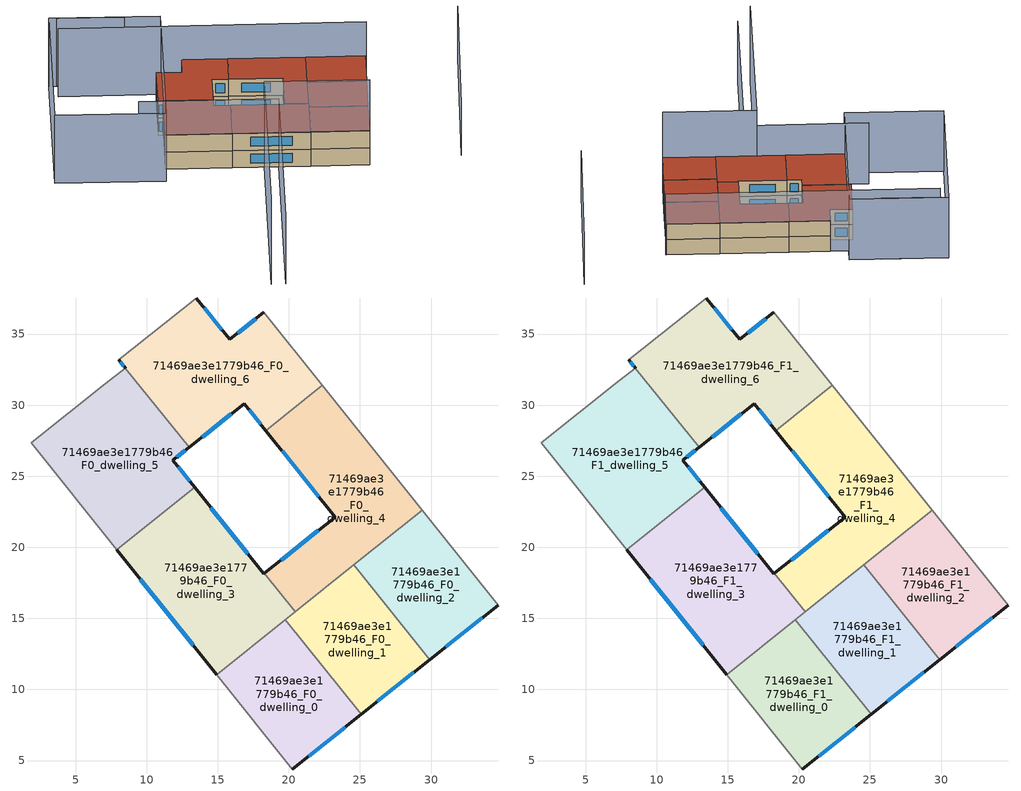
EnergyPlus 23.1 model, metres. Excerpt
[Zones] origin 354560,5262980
71469ae3e1779b46_F0_dwelling_0
 floor ground (EU_floor_Construction): 19.75,14.92 25.09,8.26 20.25,4.41 14.93,11.05 z0
 wall outside (EU_wall_Construction): 20.25,4.41 25.09,8.26 z0:3
 wall to 71469ae3e1779b46_F0_dwelling_1 (EU_wall_Construction): 25.09,8.26 19.75,14.92 z0:3
 wall adiabatic (EU_wall_Construction): 14.93,11.05 20.25,4.41 z0:3
 wall to 71469ae3e1779b46_F0_dwelling_3 (EU_wall_Construction): 19.75,14.92 14.93,11.05 z0:3
 window (EU_Window_Construction): 21.39,5.31 23.95,7.35 z0.7:2.3
71469ae3e1779b46_F0_dwelling_1
 floor ground (EU_floor_Construction): 24.57,18.77 29.91,12.1 25.09,8.26 19.75,14.92 z0
 wall outside (EU_wall_Construction): 25.09,8.26 29.91,12.1 z0:3
 wall to 71469ae3e1779b46_F0_dwelling_2 (EU_wall_Construction): 29.91,12.1 24.57,18.77 z0:3
 wall to 71469ae3e1779b46_F0_dwelling_4 (EU_wall_Construction): 24.57,18.77 20.44,15.47 z0:3
 wall to 71469ae3e1779b46_F0_dwelling_3 (EU_wall_Construction): 20.44,15.47 19.75,14.92 z0:3
 window (EU_Window_Construction): 26.22,9.16 28.78,11.2 z0.7:2.3
71469ae3e1779b46_F0_dwelling_2
 floor ground (EU_floor_Construction): 29.37,22.62 34.73,15.93 29.91,12.1 24.57,18.77 z0
 wall outside (EU_wall_Construction): 29.91,12.1 34.73,15.93 z0:3
 wall adiabatic (EU_wall_Construction): 34.73,15.93 29.37,22.62 z0:3
 wall to 71469ae3e1779b46_F0_dwelling_4 (EU_wall_Construction): 29.37,22.62 24.57,18.77 z0:3
 window (EU_Window_Construction): 31.04,13 33.6,15.03 z0.7:2.3
71469ae3e1779b46_F0_dwelling_3
 floor ground (EU_floor_Construction): 18.28,18.16 20.44,15.47 14.93,11.05 7.91,19.82 13.38,24.21 18.25,18.13 z0
 wall outside (EU_wall_Construction): 18.28,18.16 18.25,18.13 13.38,24.21 / 7.91,19.82 14.93,11.05 z0:3
 wall to 71469ae3e1779b46_F0_dwelling_4 (EU_wall_Construction): 20.44,15.47 18.28,18.16 z0:3
 wall to 71469ae3e1779b46_F0_dwelling_5 (EU_wall_Construction): 13.38,24.21 7.91,19.82 z0:3
 window (EU_Window_Construction): 17.11,19.56 14.52,22.78 / 9.55,17.76 13.28,13.11 z0.7:2.3
71469ae3e1779b46_F0_dwelling_4
 floor ground (EU_floor_Construction): 22.35,31.39 29.37,22.62 20.44,15.47 18.28,18.16 23.25,22.12 18.38,28.21 z0
 wall outside (EU_wall_Construction): 18.38,28.21 23.25,22.12 18.28,18.16 z0:3
 wall to 71469ae3e1779b46_F0_dwelling_6 (EU_wall_Construction): 22.35,31.39 18.38,28.21 z0:3
 wall adiabatic (EU_wall_Construction): 29.37,22.62 22.35,31.39 z0:3
 window (EU_Window_Construction): 19.52,26.78 22.11,23.55 / 22.09,21.19 19.45,19.09 z0.7:2.3
71469ae3e1779b46_F0_dwelling_5
 floor ground (EU_floor_Construction): 8.51,32.61 12.98,27.03 11.85,26.12 13.38,24.21 7.91,19.82 1.89,27.34 7.1,31.49 z0
 wall outside (EU_wall_Construction): 13.38,24.21 11.85,26.12 12.98,27.03 z0:3
 wall adiabatic (EU_wall_Construction): 8.51,32.61 7.1,31.49 1.89,27.34 7.91,19.82 z0:3
 wall to 71469ae3e1779b46_F0_dwelling_6 (EU_wall_Construction): 12.98,27.03 8.51,32.61 z0:3
 window (EU_Window_Construction): 12.11,26.33 12.72,26.81 / 13.02,24.66 12.21,25.67 z0.7:2.3
71469ae3e1779b46_F0_dwelling_6
 floor ground (EU_floor_Construction): 18.24,36.52 22.35,31.39 18.38,28.21 16.86,30.11 12.98,27.03 8.05,33.19 13.5,37.53 15.84,34.62 z0
 wall outside (EU_wall_Construction): 12.98,27.03 16.86,30.11 18.38,28.21 / 18.24,36.52 15.84,34.62 13.5,37.53 / 8.05,33.19 8.51,32.61 z0:3
 wall adiabatic (EU_wall_Construction): 13.5,37.53 8.05,33.19 / 22.35,31.39 18.24,36.52 z0:3
 window (EU_Window_Construction): 17.22,29.67 18.02,28.66 / 13.89,27.75 15.95,29.39 / 15.29,35.3 14.05,36.85 / 17.68,36.07 16.4,35.06 / 8.16,33.05 8.4,32.75 z0.7:2.3
71469ae3e1779b46_F1_dwelling_0
 floor to 71469ae3e1779b46_F0_dwelling_0 (EU_floor_Construction): 19.75,14.92 25.09,8.26 20.25,4.41 14.93,11.05 z3
 wall outside (EU_wall_Construction): 20.25,4.41 25.09,8.26 z3:6
 wall to 71469ae3e1779b46_F1_dwelling_1 (EU_wall_Construction): 25.09,8.26 19.75,14.92 z3:6
 wall adiabatic (EU_wall_Construction): 14.93,11.05 20.25,4.41 z3:6
 wall to 71469ae3e1779b46_F1_dwelling_3 (EU_wall_Construction): 19.75,14.92 14.93,11.05 z3:6
 window (EU_Window_Construction): 21.39,5.31 23.95,7.35 z3.7:5.3
 roof outside (EU_roof_Construction): 25.09,8.26 19.75,14.92 14.93,11.05 20.25,4.41 z6
71469ae3e1779b46_F1_dwelling_1
 floor to 71469ae3e1779b46_F0_dwelling_1 (EU_floor_Construction): 24.57,18.77 29.91,12.1 25.09,8.26 19.75,14.92 z3
 wall outside (EU_wall_Construction): 25.09,8.26 29.91,12.1 z3:6
 wall to 71469ae3e1779b46_F1_dwelling_2 (EU_wall_Construction): 29.91,12.1 24.57,18.77 z3:6
 wall to 71469ae3e1779b46_F1_dwelling_4 (EU_wall_Construction): 24.57,18.77 20.44,15.47 z3:6
 wall to 71469ae3e1779b46_F1_dwelling_3 (EU_wall_Construction): 20.44,15.47 19.75,14.92 z3:6
 window (EU_Window_Construction): 26.22,9.16 28.78,11.2 z3.7:5.3
 roof outside (EU_roof_Construction): 29.91,12.1 24.57,18.77 19.75,14.92 25.09,8.26 z6
71469ae3e1779b46_F1_dwelling_2
 floor to 71469ae3e1779b46_F0_dwelling_2 (EU_floor_Construction): 29.37,22.62 34.73,15.93 29.91,12.1 24.57,18.77 z3
 wall outside (EU_wall_Construction): 29.91,12.1 34.73,15.93 z3:6
 wall adiabatic (EU_wall_Construction): 34.73,15.93 29.37,22.62 z3:6
 wall to 71469ae3e1779b46_F1_dwelling_4 (EU_wall_Construction): 29.37,22.62 24.57,18.77 z3:6
 window (EU_Window_Construction): 31.04,13 33.6,15.03 z3.7:5.3
 roof outside (EU_roof_Construction): 34.73,15.93 29.37,22.62 24.57,18.77 29.91,12.1 z6
71469ae3e1779b46_F1_dwelling_3
 floor to 71469ae3e1779b46_F0_dwelling_3 (EU_floor_Construction): 18.28,18.16 20.44,15.47 14.93,11.05 7.91,19.82 13.38,24.21 18.25,18.13 z3
 wall outside (EU_wall_Construction): 18.28,18.16 18.25,18.13 13.38,24.21 / 7.91,19.82 14.93,11.05 z3:6
 wall to 71469ae3e1779b46_F1_dwelling_4 (EU_wall_Construction): 20.44,15.47 18.28,18.16 z3:6
 wall to 71469ae3e1779b46_F1_dwelling_5 (EU_wall_Construction): 13.38,24.21 7.91,19.82 z3:6
 window (EU_Window_Construction): 17.11,19.56 14.52,22.78 / 9.55,17.76 13.28,13.11 z3.7:5.3
 roof outside (EU_roof_Construction): 20.44,15.47 18.28,18.16 18.25,18.13 13.38,24.21 7.91,19.82 14.93,11.05 z6
71469ae3e1779b46_F1_dwelling_4
 floor to 71469ae3e1779b46_F0_dwelling_4 (EU_floor_Construction): 22.35,31.39 29.37,22.62 20.44,15.47 18.28,18.16 23.25,22.12 18.38,28.21 z3
 wall outside (EU_wall_Construction): 18.38,28.21 23.25,22.12 18.28,18.16 z3:6
 wall to 71469ae3e1779b46_F1_dwelling_6 (EU_wall_Construction): 22.35,31.39 18.38,28.21 z3:6
 wall adiabatic (EU_wall_Construction): 29.37,22.62 22.35,31.39 z3:6
 window (EU_Window_Construction): 19.52,26.78 22.11,23.55 / 22.09,21.19 19.45,19.09 z3.7:5.3
 roof outside (EU_roof_Construction): 29.37,22.62 22.35,31.39 18.38,28.21 23.25,22.12 18.28,18.16 20.44,15.47 z6
71469ae3e1779b46_F1_dwelling_5
 floor to 71469ae3e1779b46_F0_dwelling_5 (EU_floor_Construction): 8.51,32.61 12.98,27.03 11.85,26.12 13.38,24.21 7.91,19.82 1.89,27.34 7.1,31.49 z3
 wall outside (EU_wall_Construction): 13.38,24.21 11.85,26.12 12.98,27.03 z3:6
 wall adiabatic (EU_wall_Construction): 8.51,32.61 7.1,31.49 1.89,27.34 7.91,19.82 z3:6
 wall to 71469ae3e1779b46_F1_dwelling_6 (EU_wall_Construction): 12.98,27.03 8.51,32.61 z3:6
 window (EU_Window_Construction): 12.11,26.33 12.72,26.81 / 13.02,24.66 12.21,25.67 z3.7:5.3
 roof outside (EU_roof_Construction): 13.38,24.21 11.85,26.12 12.98,27.03 8.51,32.61 7.1,31.49 1.89,27.34 7.91,19.82 z6
71469ae3e1779b46_F1_dwelling_6
 floor to 71469ae3e1779b46_F0_dwelling_6 (EU_floor_Construction): 18.24,36.52 22.35,31.39 18.38,28.21 16.86,30.11 12.98,27.03 8.05,33.19 13.5,37.53 15.84,34.62 z3
 wall outside (EU_wall_Construction): 12.98,27.03 16.86,30.11 18.38,28.21 / 18.24,36.52 15.84,34.62 13.5,37.53 / 8.05,33.19 8.51,32.61 z3:6
 wall adiabatic (EU_wall_Construction): 13.5,37.53 8.05,33.19 / 22.35,31.39 18.24,36.52 z3:6
 window (EU_Window_Construction): 17.22,29.67 18.02,28.66 / 13.89,27.75 15.95,29.39 / 15.29,35.3 14.05,36.85 / 17.68,36.07 16.4,35.06 / 8.16,33.05 8.4,32.75 z3.7:5.3
 roof outside (EU_roof_Construction): 18.38,28.21 22.35,31.39 18.24,36.52 15.84,34.62 13.5,37.53 8.05,33.19 12.98,27.03 16.86,30.11 z6
shading: 29.92,-4.76 49.12,10.11 z0:9; -11.84,-1.76 10.81,16.27 / 10.81,16.27 20.25,4.41 z0:15; -0.49,30.37 12.03,14.64 / 12.03,14.64 -10.62,-3.38 / 34.8,15.84 7.13,50.38 / 15.11,44.43 9.07,52.02 / 18.33,40.44 -0.42,25.5 / -0.42,25.5 -10.4,38.03 / -10.4,38.03 8.35,52.96 / 8.35,52.96 18.33,40.44 z0:12
[Building]
EU S2 Campaign: North Axis=0; Terrain=City; Solar Distribution=FullExterior
[Site:Location]
Budapest.Ferenc.Liszt.Intl.AP: Latitude=47.437; Longitude=19.256; Time Zone=1; Elevation=185
[SizingPeriod:WeatherFileDays]
AnnualSizingPeriod: Begin Month=1; Begin Day of Month=1; End Month=12; End Day of Month=31; Day of Week for Start Day=Monday; Use Weather File Daylight Saving Period=No; Use Weather File Rain and Snow Indicators=No
[MATERIAL]
EU_InternalMass_Material: Roughness=MediumRough; Thickness=0.1; Conductivity=1; Density=1800; Specific Heat=900; Thermal Absorptance=0.9; Solar Absorptance=0.7; Visible Absorptance=0.7
[MATERIAL:NOMASS] Roughness=MediumRough; Thermal Absorptance=0.9; Solar Absorptance=0.7; Visible Absorptance=0.7
Name | Thermal Resistance
EU_wall_NoMass | 0.832559
EU_roof_NoMass | 1.39638
EU_floor_NoMass | 0.872794
[WINDOWMATERIAL:SIMPLEGLAZINGSYSTEM]
EU_Window_SimpleGlazing: UFactor=2.79869; Solar Heat Gain Coefficient=0.75; Visible Transmittance=0.75
[CONSTRUCTION]
EU_wall_Construction: EU_wall_NoMass
EU_roof_Construction: EU_roof_NoMass
EU_floor_Construction: EU_floor_NoMass
EU_Window_Construction: EU_Window_SimpleGlazing
EU_InternalMass_Construction: EU_InternalMass_Material
[ZONE] Type=1; Multiplier=1; Ceiling Height=autocalculate; Floor Area=autocalculate; Part of Total Floor Area=Yes
Name | Volume
71469ae3e1779b46_F0_dwelling_0; 71469ae3e1779b46_F1_dwelling_0 | 158.022
71469ae3e1779b46_F0_dwelling_1; 71469ae3e1779b46_F1_dwelling_1 | 158.009
71469ae3e1779b46_F0_dwelling_2; 71469ae3e1779b46_F1_dwelling_2 | 158
71469ae3e1779b46_F0_dwelling_3; 71469ae3e1779b46_F1_dwelling_3 | 237.012
71469ae3e1779b46_F0_dwelling_4; 71469ae3e1779b46_F1_dwelling_4 | 237.015
71469ae3e1779b46_F0_dwelling_5; 71469ae3e1779b46_F1_dwelling_5 | 233.633
71469ae3e1779b46_F0_dwelling_6; 71469ae3e1779b46_F1_dwelling_6 | 240.374
[INTERNALMASS] Construction=EU_InternalMass_Construction
Name | Zone or ZoneList | Surface Area
71469ae3e1779b46_F0_dwelling_0_EU_InternalMass | 71469ae3e1779b46_F0_dwelling_0 | 52.674
71469ae3e1779b46_F0_dwelling_1_EU_InternalMass | 71469ae3e1779b46_F0_dwelling_1 | 52.6697
71469ae3e1779b46_F0_dwelling_2_EU_InternalMass | 71469ae3e1779b46_F0_dwelling_2 | 52.6667
71469ae3e1779b46_F0_dwelling_3_EU_InternalMass | 71469ae3e1779b46_F0_dwelling_3 | 79.0038
71469ae3e1779b46_F0_dwelling_4_EU_InternalMass | 71469ae3e1779b46_F0_dwelling_4 | 79.0051
71469ae3e1779b46_F0_dwelling_5_EU_InternalMass | 71469ae3e1779b46_F0_dwelling_5 | 77.8776
71469ae3e1779b46_F0_dwelling_6_EU_InternalMass | 71469ae3e1779b46_F0_dwelling_6 | 80.1269
71469ae3e1779b46_F1_dwelling_0_EU_InternalMass | 71469ae3e1779b46_F1_dwelling_0 | 52.674
71469ae3e1779b46_F1_dwelling_1_EU_InternalMass | 71469ae3e1779b46_F1_dwelling_1 | 52.6697
71469ae3e1779b46_F1_dwelling_2_EU_InternalMass | 71469ae3e1779b46_F1_dwelling_2 | 52.6667
71469ae3e1779b46_F1_dwelling_3_EU_InternalMass | 71469ae3e1779b46_F1_dwelling_3 | 79.0038
71469ae3e1779b46_F1_dwelling_4_EU_InternalMass | 71469ae3e1779b46_F1_dwelling_4 | 79.0051
71469ae3e1779b46_F1_dwelling_5_EU_InternalMass | 71469ae3e1779b46_F1_dwelling_5 | 77.8776
71469ae3e1779b46_F1_dwelling_6_EU_InternalMass | 71469ae3e1779b46_F1_dwelling_6 | 80.1269
[OTHEREQUIPMENT] Fuel Type=Electricity; Design Level Calculation Method=Watts/Area; Power per Zone Floor Area=1; Fraction Latent=0; Fraction Radiant=0; Fraction Lost=0; Carbon Dioxide Generation Rate=0; EndUse Subcategory=EU_Step8_InternalGains
Name | Zone or ZoneList or Space or SpaceList | Schedule
EU_Step8_InternalGain_71469ae3e1779b46_F0_dwelling_0_f000 | 71469ae3e1779b46_F0_dwelling_0 | EU_Step8_GainSchedule_71469ae3e1779b46_F0_dwelling_0_f000
EU_Step8_InternalGain_71469ae3e1779b46_F0_dwelling_1_f000 | 71469ae3e1779b46_F0_dwelling_1 | EU_Step8_GainSchedule_71469ae3e1779b46_F0_dwelling_1_f000
EU_Step8_InternalGain_71469ae3e1779b46_F0_dwelling_2_f000 | 71469ae3e1779b46_F0_dwelling_2 | EU_Step8_GainSchedule_71469ae3e1779b46_F0_dwelling_2_f000
EU_Step8_InternalGain_71469ae3e1779b46_F0_dwelling_3_f000 | 71469ae3e1779b46_F0_dwelling_3 | EU_Step8_GainSchedule_71469ae3e1779b46_F0_dwelling_3_f000
EU_Step8_InternalGain_71469ae3e1779b46_F0_dwelling_4_f000 | 71469ae3e1779b46_F0_dwelling_4 | EU_Step8_GainSchedule_71469ae3e1779b46_F0_dwelling_4_f000
EU_Step8_InternalGain_71469ae3e1779b46_F0_dwelling_5_f000 | 71469ae3e1779b46_F0_dwelling_5 | EU_Step8_GainSchedule_71469ae3e1779b46_F0_dwelling_5_f000
EU_Step8_InternalGain_71469ae3e1779b46_F0_dwelling_6_f000 | 71469ae3e1779b46_F0_dwelling_6 | EU_Step8_GainSchedule_71469ae3e1779b46_F0_dwelling_6_f000
EU_Step8_InternalGain_71469ae3e1779b46_F1_dwelling_0_f000 | 71469ae3e1779b46_F1_dwelling_0 | EU_Step8_GainSchedule_71469ae3e1779b46_F1_dwelling_0_f000
EU_Step8_InternalGain_71469ae3e1779b46_F1_dwelling_1_f000 | 71469ae3e1779b46_F1_dwelling_1 | EU_Step8_GainSchedule_71469ae3e1779b46_F1_dwelling_1_f000
EU_Step8_InternalGain_71469ae3e1779b46_F1_dwelling_2_f000 | 71469ae3e1779b46_F1_dwelling_2 | EU_Step8_GainSchedule_71469ae3e1779b46_F1_dwelling_2_f000
EU_Step8_InternalGain_71469ae3e1779b46_F1_dwelling_3_f000 | 71469ae3e1779b46_F1_dwelling_3 | EU_Step8_GainSchedule_71469ae3e1779b46_F1_dwelling_3_f000
EU_Step8_InternalGain_71469ae3e1779b46_F1_dwelling_4_f000 | 71469ae3e1779b46_F1_dwelling_4 | EU_Step8_GainSchedule_71469ae3e1779b46_F1_dwelling_4_f000
EU_Step8_InternalGain_71469ae3e1779b46_F1_dwelling_5_f000 | 71469ae3e1779b46_F1_dwelling_5 | EU_Step8_GainSchedule_71469ae3e1779b46_F1_dwelling_5_f000
EU_Step8_InternalGain_71469ae3e1779b46_F1_dwelling_6_f000 | 71469ae3e1779b46_F1_dwelling_6 | EU_Step8_GainSchedule_71469ae3e1779b46_F1_dwelling_6_f000
[ZONEVENTILATION:DESIGNFLOWRATE] Schedule=EU_AlwaysOn; Design Flow Rate Calculation Method=AirChanges/Hour; Air Changes per Hour=0.475469; Ventilation Type=Natural; Fan Pressure Rise=0; Fan Total Efficiency=1; Constant Term Coefficient=1; Temperature Term Coefficient=0; Velocity Term Coefficient=0; Velocity Squared Term Coefficient=0; Minimum Indoor Temperature=-100; Maximum Indoor Temperature=100; Delta Temperature=-100; Minimum Outdoor Temperature=-100; Maximum Outdoor Temperature=100; Maximum Wind Speed=40
Name | Zone or ZoneList or Space or SpaceList
EU_ConstantAir_71469ae3e1779b46_F0_dwelling_0 | 71469ae3e1779b46_F0_dwelling_0
EU_ConstantAir_71469ae3e1779b46_F0_dwelling_1 | 71469ae3e1779b46_F0_dwelling_1
EU_ConstantAir_71469ae3e1779b46_F0_dwelling_2 | 71469ae3e1779b46_F0_dwelling_2
EU_ConstantAir_71469ae3e1779b46_F0_dwelling_3 | 71469ae3e1779b46_F0_dwelling_3
EU_ConstantAir_71469ae3e1779b46_F0_dwelling_4 | 71469ae3e1779b46_F0_dwelling_4
EU_ConstantAir_71469ae3e1779b46_F0_dwelling_5 | 71469ae3e1779b46_F0_dwelling_5
EU_ConstantAir_71469ae3e1779b46_F0_dwelling_6 | 71469ae3e1779b46_F0_dwelling_6
EU_ConstantAir_71469ae3e1779b46_F1_dwelling_0 | 71469ae3e1779b46_F1_dwelling_0
EU_ConstantAir_71469ae3e1779b46_F1_dwelling_1 | 71469ae3e1779b46_F1_dwelling_1
EU_ConstantAir_71469ae3e1779b46_F1_dwelling_2 | 71469ae3e1779b46_F1_dwelling_2
EU_ConstantAir_71469ae3e1779b46_F1_dwelling_3 | 71469ae3e1779b46_F1_dwelling_3
EU_ConstantAir_71469ae3e1779b46_F1_dwelling_4 | 71469ae3e1779b46_F1_dwelling_4
EU_ConstantAir_71469ae3e1779b46_F1_dwelling_5 | 71469ae3e1779b46_F1_dwelling_5
EU_ConstantAir_71469ae3e1779b46_F1_dwelling_6 | 71469ae3e1779b46_F1_dwelling_6
[HVACTEMPLATE:THERMOSTAT] Constant Heating Setpoint=20; Constant Cooling Setpoint=50
EU_HeatOnly_71469ae3e1779b46_F0_dwelling_0; EU_HeatOnly_71469ae3e1779b46_F0_dwelling_1; EU_HeatOnly_71469ae3e1779b46_F0_dwelling_2; EU_HeatOnly_71469ae3e1779b46_F0_dwelling_3; EU_HeatOnly_71469ae3e1779b46_F0_dwelling_4; EU_HeatOnly_71469ae3e1779b46_F0_dwelling_5; EU_HeatOnly_71469ae3e1779b46_F0_dwelling_6; EU_HeatOnly_71469ae3e1779b46_F1_dwelling_0; EU_HeatOnly_71469ae3e1779b46_F1_dwelling_1; EU_HeatOnly_71469ae3e1779b46_F1_dwelling_2; EU_HeatOnly_71469ae3e1779b46_F1_dwelling_3; EU_HeatOnly_71469ae3e1779b46_F1_dwelling_4; EU_HeatOnly_71469ae3e1779b46_F1_dwelling_5; EU_HeatOnly_71469ae3e1779b46_F1_dwelling_6
[HVACTEMPLATE:ZONE:IDEALLOADSAIRSYSTEM] System Availability Schedule=EU_AlwaysOn; Maximum Heating Supply Air Temperature=50; Minimum Cooling Supply Air Temperature=13; Maximum Heating Supply Air Humidity Ratio=0.0156; Minimum Cooling Supply Air Humidity Ratio=0.0077; Heating Limit=NoLimit; Cooling Limit=NoLimit; Heating Availability Schedule=EU_AlwaysOn; Cooling Availability Schedule=EU_CoolingOff; Dehumidification Control Type=ConstantSensibleHeatRatio; Cooling Sensible Heat Ratio=0.7; Dehumidification Setpoint=60; Humidification Control Type=None; Humidification Setpoint=30; Outdoor Air Method=None; Outdoor Air Flow Rate per Person=0.00944; Outdoor Air Flow Rate per Zone Floor Area=0; Outdoor Air Flow Rate per Zone=0; Demand Controlled Ventilation Type=None; Outdoor Air Economizer Type=NoEconomizer; Heat Recovery Type=None; Sensible Heat Recovery Effectiveness=0.7; Latent Heat Recovery Effectiveness=0.65
Name | Template Thermostat
71469ae3e1779b46_F0_dwelling_0 | EU_HeatOnly_71469ae3e1779b46_F0_dwelling_0
71469ae3e1779b46_F0_dwelling_1 | EU_HeatOnly_71469ae3e1779b46_F0_dwelling_1
71469ae3e1779b46_F0_dwelling_2 | EU_HeatOnly_71469ae3e1779b46_F0_dwelling_2
71469ae3e1779b46_F0_dwelling_3 | EU_HeatOnly_71469ae3e1779b46_F0_dwelling_3
71469ae3e1779b46_F0_dwelling_4 | EU_HeatOnly_71469ae3e1779b46_F0_dwelling_4
71469ae3e1779b46_F0_dwelling_5 | EU_HeatOnly_71469ae3e1779b46_F0_dwelling_5
71469ae3e1779b46_F0_dwelling_6 | EU_HeatOnly_71469ae3e1779b46_F0_dwelling_6
71469ae3e1779b46_F1_dwelling_0 | EU_HeatOnly_71469ae3e1779b46_F1_dwelling_0
71469ae3e1779b46_F1_dwelling_1 | EU_HeatOnly_71469ae3e1779b46_F1_dwelling_1
71469ae3e1779b46_F1_dwelling_2 | EU_HeatOnly_71469ae3e1779b46_F1_dwelling_2
71469ae3e1779b46_F1_dwelling_3 | EU_HeatOnly_71469ae3e1779b46_F1_dwelling_3
71469ae3e1779b46_F1_dwelling_4 | EU_HeatOnly_71469ae3e1779b46_F1_dwelling_4
71469ae3e1779b46_F1_dwelling_5 | EU_HeatOnly_71469ae3e1779b46_F1_dwelling_5
71469ae3e1779b46_F1_dwelling_6 | EU_HeatOnly_71469ae3e1779b46_F1_dwelling_6
[SIZING:ZONE] Zone Cooling Design Supply Air Temperature Input Method=SupplyAirTemperature; Zone Cooling Design Supply Air Temperature=13; Zone Heating Design Supply Air Temperature Input Method=SupplyAirTemperature; Zone Heating Design Supply Air Temperature=50; Zone Cooling Design Supply Air Humidity Ratio=0.008; Zone Heating Design Supply Air Humidity Ratio=0.008; Cooling Design Air Flow Method=DesignDay; Cooling Design Air Flow Rate=0; Cooling Minimum Air Flow per Zone Floor Area=0.000762; Cooling Minimum Air Flow=0; Cooling Minimum Air Flow Fraction=0.2; Heating Design Air Flow Method=DesignDay; Heating Design Air Flow Rate=0; Heating Maximum Air Flow per Zone Floor Area=0.002032; Heating Maximum Air Flow=0.141576; Heating Maximum Air Flow Fraction=0.3; Account for Dedicated Outdoor Air System=No; Dedicated Outdoor Air System Control Strategy=NeutralSupplyAir; Dedicated Outdoor Air Low Setpoint Temperature for Design=autosize; Dedicated Outdoor Air High Setpoint Temperature for Design=autosize; Zone Load Sizing Method=Sensible Load Only No Latent Load; Zone Latent Cooling Design Supply Air Humidity Ratio Input Method=HumidityRatioDifference; Zone Cooling Design Supply Air Humidity Ratio Difference=0.005; Zone Latent Heating Design Supply Air Humidity Ratio Input Method=HumidityRatioDifference; Zone Humidification Design Supply Air Humidity Ratio Difference=0.005
71469ae3e1779b46_F0_dwelling_0; 71469ae3e1779b46_F0_dwelling_1; 71469ae3e1779b46_F0_dwelling_2; 71469ae3e1779b46_F0_dwelling_3; 71469ae3e1779b46_F0_dwelling_4; 71469ae3e1779b46_F0_dwelling_5; 71469ae3e1779b46_F0_dwelling_6; 71469ae3e1779b46_F1_dwelling_0; 71469ae3e1779b46_F1_dwelling_1; 71469ae3e1779b46_F1_dwelling_2; 71469ae3e1779b46_F1_dwelling_3; 71469ae3e1779b46_F1_dwelling_4; 71469ae3e1779b46_F1_dwelling_5; 71469ae3e1779b46_F1_dwelling_6
[SCHEDULE:CONSTANT]
Name | Hourly Value
EU_AlwaysOn | 1
EU_CoolingOff | 0
[SCHEDULE:FILE] Column Number=1; Rows to Skip at Top=0; Number of Hours of Data=8760; Column Separator=Comma; Interpolate to Timestep=No; Minutes per Item=60; Adjust Schedule for Daylight Savings=Yes
Name | File
EU_Step8_GainSchedule_71469ae3e1779b46_F0_dwelling_0_f000 | ../../schedules/71469ae3e1779b46/71469ae3e1779b46_F0_dwelling_0_f000_gain.csv
EU_Step8_GainSchedule_71469ae3e1779b46_F0_dwelling_1_f000 | ../../schedules/71469ae3e1779b46/71469ae3e1779b46_F0_dwelling_1_f000_gain.csv
EU_Step8_GainSchedule_71469ae3e1779b46_F0_dwelling_2_f000 | ../../schedules/71469ae3e1779b46/71469ae3e1779b46_F0_dwelling_2_f000_gain.csv
EU_Step8_GainSchedule_71469ae3e1779b46_F0_dwelling_3_f000 | ../../schedules/71469ae3e1779b46/71469ae3e1779b46_F0_dwelling_3_f000_gain.csv
EU_Step8_GainSchedule_71469ae3e1779b46_F0_dwelling_4_f000 | ../../schedules/71469ae3e1779b46/71469ae3e1779b46_F0_dwelling_4_f000_gain.csv
EU_Step8_GainSchedule_71469ae3e1779b46_F0_dwelling_5_f000 | ../../schedules/71469ae3e1779b46/71469ae3e1779b46_F0_dwelling_5_f000_gain.csv
EU_Step8_GainSchedule_71469ae3e1779b46_F0_dwelling_6_f000 | ../../schedules/71469ae3e1779b46/71469ae3e1779b46_F0_dwelling_6_f000_gain.csv
EU_Step8_GainSchedule_71469ae3e1779b46_F1_dwelling_0_f000 | ../../schedules/71469ae3e1779b46/71469ae3e1779b46_F1_dwelling_0_f000_gain.csv
EU_Step8_GainSchedule_71469ae3e1779b46_F1_dwelling_1_f000 | ../../schedules/71469ae3e1779b46/71469ae3e1779b46_F1_dwelling_1_f000_gain.csv
EU_Step8_GainSchedule_71469ae3e1779b46_F1_dwelling_2_f000 | ../../schedules/71469ae3e1779b46/71469ae3e1779b46_F1_dwelling_2_f000_gain.csv
EU_Step8_GainSchedule_71469ae3e1779b46_F1_dwelling_3_f000 | ../../schedules/71469ae3e1779b46/71469ae3e1779b46_F1_dwelling_3_f000_gain.csv
EU_Step8_GainSchedule_71469ae3e1779b46_F1_dwelling_4_f000 | ../../schedules/71469ae3e1779b46/71469ae3e1779b46_F1_dwelling_4_f000_gain.csv
EU_Step8_GainSchedule_71469ae3e1779b46_F1_dwelling_5_f000 | ../../schedules/71469ae3e1779b46/71469ae3e1779b46_F1_dwelling_5_f000_gain.csv
EU_Step8_GainSchedule_71469ae3e1779b46_F1_dwelling_6_f000 | ../../schedules/71469ae3e1779b46/71469ae3e1779b46_F1_dwelling_6_f000_gain.csv
